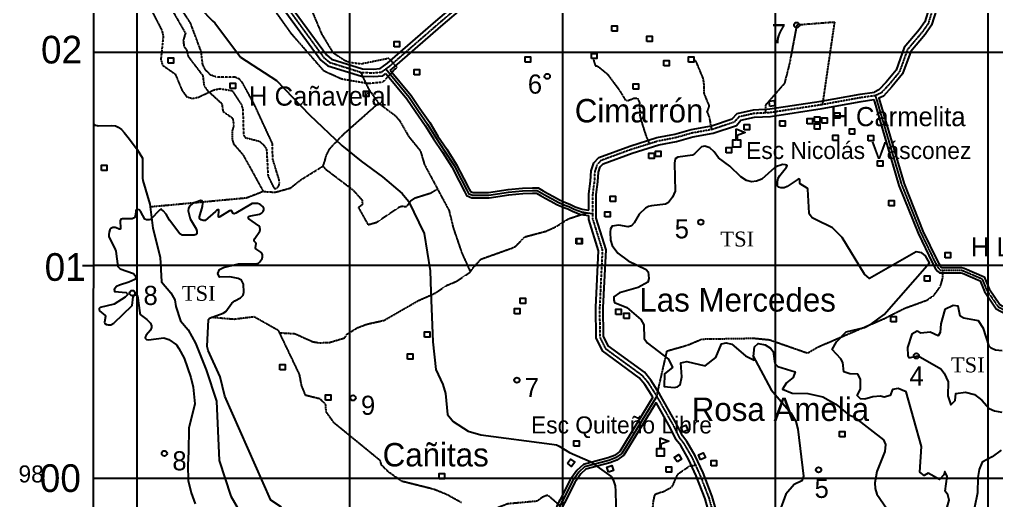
# Model space of a CAD drawing. Extents: x 638173 to 667318, y 9795622 to 9816401.
# Drawn here: x 638447 to 643039, y 9799895 to 9802153 of the extents above; entities that cross this region are included whole.
import ezdxf

# ---------------------------------------------------------------- set-up
doc = ezdxf.new("R2010")
doc.units = 0
doc.header["$MEASUREMENT"] = 0
doc.linetypes.add('DASHED', pattern=[0.75, 0.5, -0.25])
doc.linetypes.add('HIDDEN', pattern=[0.375, 0.25, -0.125])
for name, color, linetype in [('CAMINO2', 7, 'CONTINUOUS'), ('CAMINO4', 7, 'CONTINUOUS'), ('CAMINO5', 7, 'CONTINUOUS'), ('CAMINO6Y7', 7, 'CONTINUOUS'), ('CUADRICULAUTM', 7, 'CONTINUOUS'), ('CURVASUPLEMENTAR', 7, 'CONTINUOUS'), ('EDIFICACION', 7, 'CONTINUOUS'), ('NOMBRESPOBLADOS', 7, 'CONTINUOUS'), ('NOMBRESPROPIOS', 7, 'CONTINUOUS'), ('PANTANOINUNDACIO', 7, 'CONTINUOUS'), ('PARALELACAMINO', 7, 'CONTINUOUS'), ('PROYECCION', 7, 'CONTINUOUS'), ('PUNTOALTURA', 7, 'CONTINUOUS'), ('RIOINTERMITENTE', 7, 'CONTINUOUS'), ('TEXTOAZUL', 7, 'CONTINUOUS'), ('VALORCUADRICULAR', 7, 'CONTINUOUS')]:
    doc.layers.add(name, color=color, linetype=linetype)
doc.styles.add('cotas', font='SWITZN.TTF')
doc.styles.add('escuelas', font='SWZCONLN.TTF')
doc.styles.add('poblados', font='SWZCONDN.TTF')
doc.styles.add('rios', font='TIMESI_0.TTF')

# ---------------------------------------------------------------- blocks, each defined once
blk = doc.blocks.new('COTA')
at = {"layer": 'PUNTOALTURA', "color": 1, "linetype": 'Continuous'}
blk.add_circle((0, 0), 12.5, dxfattribs=at)
blk = doc.blocks.new('CASA')
at = {"layer": 'EDIFICACION', "color": 4, "linetype": 'Continuous'}
blk.add_lwpolyline([(-12.57, -13.81), (-12.57, 11.18), (12.43, 11.18), (12.43, -13.82), (-12.57, -13.81)], close=True, dxfattribs=at)
blk = doc.blocks.new('ESCUEL')
at = {"layer": 'EDIFICACION', "color": 6, "linetype": 'Continuous'}
blk.add_lwpolyline([(-0.55, 67.48), (41.45, 51.74), (3.45, 37.48), (3.45, 17.27), (18.98, 17.27), (18.98, -17.74), (-16.02, -17.73), (-16.02, 17.27), (-0.55, 17.27), (-0.55, 67.48)], close=True, dxfattribs=at)

msp = doc.modelspace()

# ---------------------------------------------------------------- linework, layer by layer
at = {"layer": 'CAMINO2', "color": 2, "linetype": 'DASHED'}
for points in [[(639673.96, 9802252.86), (639876.81, 9801975.04), (639905.08, 9801951.93), (640049.39, 9801906.65), (640056.73, 9801904.35), (640109.79, 9801903.23), (640148.07, 9801906.42), (640168.52, 9801921.37), (640187.06, 9801934.92), (640415.15, 9802133.1), (640988.12, 9802619.87)], [(643028.8, 9802613.72), (643023.01, 9802612.27), (642983.12, 9802566.41), (642920.26, 9802485.56), (642882.07, 9802436.44), (642845.07, 9802402.54), (642799.05, 9802371.55), (642766.29, 9802339.8), (642750.41, 9802271.13), (642739.1, 9802203.8), (642718.14, 9802135.11), (642689.36, 9802093.72), (642620.5, 9802012.52), (642582.2, 9801906.43), (642534.18, 9801848.25), (642496.55, 9801808.29), (642470.28, 9801795.96)], [(642470.28, 9801795.96), (642469.39, 9801795.84), (642400.56, 9801786.23), (642222.01, 9801753.82), (642217.21, 9801752.95), (641974.93, 9801715.8), (641899.16, 9801712), (641828.67, 9801696.12), (641806.36, 9801671.46), (641703.39, 9801637.08), (641607.21, 9801619.77), (641530.37, 9801597.96), (641447.45, 9801581.86), (641408.05, 9801569.64), (641320.44, 9801542.46), (641180.22, 9801491.05), (641161.49, 9801471.32), (641150.67, 9801439.83), (641148.43, 9801393.17), (641140.53, 9801333.21), (641140.18, 9801242.2), (641140.09, 9801217.47), (641186.3, 9801069.7), (641173.48, 9800801.66), (641174.14, 9800662.02), (641200.42, 9800608.61), (641371.92, 9800483.53), (641399.91, 9800449.77), (641439.98, 9800387.1), (641441.9, 9800383.71), (641521.7, 9800242.93), (641548.14, 9800189.2), (641569.22, 9800162.29), (641607.35, 9800096.66), (641623.75, 9800060.78), (641643.41, 9800017.76), (641686.49, 9799907.46), (641705.61, 9799839.45)]]:
    msp.add_lwpolyline(points, dxfattribs=at)
at = {"layer": 'CAMINO4', "color": 2, "linetype": 'HIDDEN'}
msp.add_lwpolyline([(642469.39, 9801795.84), (642592.38, 9801378.2), (642681.84, 9801154.34), (642748.96, 9801015.51), (642763.09, 9800989.86), (642770.66, 9800980.07), (642775.5, 9800976.02), (642786.77, 9800976.05), (642872.41, 9800976.31), (642882.45, 9800973.81), (642970.99, 9800935.36), (642992.85, 9800881.76), (643045.93, 9800804.75), (643107.64, 9800771.48), (643121.75, 9800765.32), (643225.05, 9800764.83), (643275.15, 9800748.08)], dxfattribs=at)
at = {"layer": 'CAMINO5', "color": 7, "linetype": 'Continuous'}
for points in [[(640168.52, 9801921.37), (640278.15, 9801788.73), (640318.7, 9801728.35), (640364.36, 9801662.1), (640403.29, 9801599.25), (640445, 9801537.24), (640489.2, 9801467.22), (640524.23, 9801399.94), (640549.99, 9801351.43), (640557.6, 9801336.08), (640576.3, 9801327.82), (640652.91, 9801328.5), (640744.84, 9801343.02), (640811.28, 9801348.73), (640857.43, 9801350.58), (640880.68, 9801350.04), (640902.03, 9801337.54), (640924.01, 9801326.02), (640950.61, 9801311.08), (640978.67, 9801295.82), (641009.35, 9801281.89), (641029.19, 9801275.27), (641053.81, 9801262.62), (641088.08, 9801250.18), (641114.87, 9801246.08), (641140.18, 9801242.2)], [(641441.9, 9800383.71), (641278.54, 9800115.74), (641248.84, 9800094.97), (641217.3, 9800082.87), (641103.23, 9800052.38), (641075.68, 9800027.7), (641045.9, 9799984.6), (640997.89, 9799889.99), (640992.39, 9799881.75), (640987.11, 9799869.6), (640984.77, 9799864.22), (640984.22, 9799861.46), (640984.9, 9799856.33), (640991.19, 9799836.26), (641010.23, 9799794.44), (641049.46, 9799644.23), (641053.44, 9799550.32), (641048.24, 9799394.81), (641101.35, 9798856.81), (641105.53, 9798688.6), (641163.06, 9798479.92), (641286.33, 9798188.65), (641327.71, 9798173.79)]]:
    msp.add_lwpolyline(points, dxfattribs=at)
at = {"layer": 'CAMINO6Y7', "color": 2, "linetype": 'HIDDEN'}
for points in [[(639109.32, 9802293.4), (639226.69, 9802089.03), (639216.87, 9802056.12), (639219.95, 9802026.47), (639231.59, 9802012.59), (639240.14, 9801979.41), (639308.34, 9801890.35), (639314.62, 9801841.92), (639330.28, 9801820.06), (639398.01, 9801758.33), (639403.1, 9801722.34), (639448.26, 9801690.47), (639454.15, 9801658.25), (639446.11, 9801626.61), (639446.44, 9801591.26), (639453.59, 9801568.7), (639497.37, 9801518.32), (639592.5, 9801346.26)], [(642221.99, 9801753.68), (642278.61, 9802140.76), (642099.91, 9802126.82), (642066.21, 9801948.39), (642042.27, 9801853.17), (641953.53, 9801751.58), (641953.7, 9801714.74)], [(641144.8, 9801964.69), (641152.63, 9801937.06), (641164.43, 9801933.84), (641176.42, 9801924.73), (641210.6, 9801896.57), (641266.62, 9801821.36), (641296.15, 9801772.23), (641307.94, 9801773.43), (641333.59, 9801783.21), (641351.43, 9801783.62), (641360.19, 9801765.49), (641361.84, 9801729.32), (641361.91, 9801714.42), (641362.78, 9801701.98), (641368.46, 9801679.42), (641389.9, 9801610.93), (641406.89, 9801569.28)], [(641700.56, 9801636.14), (641691.06, 9801691.09), (641685.93, 9801704.82), (641679.47, 9801720.01), (641684, 9801731), (641689.16, 9801748.38), (641674.59, 9801783.02), (641665.14, 9801807.53), (641664.96, 9801847.3), (641660.56, 9801876.75), (641628.27, 9801953.87), (641622.66, 9801963.99)], [(640049.39, 9801906.65), (640088.86, 9801824.78), (640134.75, 9801760.68)], [(639873.64, 9801465.11), (639881.05, 9801485.04), (639889.18, 9801514.23), (639904.54, 9801546.1), (639971.65, 9801616.48), (640134.75, 9801760.68)], [(640134.75, 9801760.68), (640210.74, 9801703.88), (640232.63, 9801679.92), (640276.04, 9801604.17), (640331.03, 9801536.82), (640350.49, 9801471.43), (640411.87, 9801356.77)], [(639592.5, 9801346.26), (639599.34, 9801345.2), (639649.3, 9801342.4), (639720.42, 9801362.05), (639771.63, 9801402.07), (639873.64, 9801465.11)], [(640411.87, 9801356.77), (640379.45, 9801337), (640305.56, 9801314.06), (640283.2, 9801299.22), (640264.83, 9801272.94), (640244.35, 9801275.79), (640228.66, 9801269.66), (640123.9, 9801198.94), (640086.79, 9801188.77), (640040.72, 9801271.39), (640060.3, 9801286.38), (640059.23, 9801303.57), (640017.1, 9801350.35), (639889.62, 9801446.5), (639873.64, 9801465.11)], [(639592.5, 9801346.26), (639578.97, 9801339.82), (639513.72, 9801314.75), (639061.88, 9801272.73)], [(640411.87, 9801356.77), (640465.44, 9801256.7), (640486.47, 9801172.16), (640525.15, 9801058.57), (640566.15, 9800967.67)], [(640566.15, 9800967.67), (640577.18, 9800985.31), (640616.68, 9801028.43), (640763.23, 9801080.48), (640778.59, 9801088.24), (640822.24, 9801132.78), (640920.52, 9801158.89), (640966.66, 9801179.72), (641027.87, 9801217.99), (641114.87, 9801246.08)], [(639669.63, 9800682.14), (639740.99, 9800678.19), (639825.31, 9800640.28), (639853.66, 9800635.5), (639900.47, 9800635.88), (639975.51, 9800658.01), (639986.4, 9800675.74), (640034.55, 9800705.6), (640081.28, 9800723.17), (640160.11, 9800740.4), (640320.11, 9800832.51), (640401.46, 9800868.9), (640454.17, 9800904.35), (640500.73, 9800923.72), (640566.15, 9800967.67)], [(641441.95, 9800383.62), (641490.61, 9800596.96), (641587.09, 9800624.36), (641654.58, 9800652.64), (641899.47, 9800656.75), (641971.7, 9800649.35), (642151.05, 9800586.9), (642198.58, 9800615.09), (642511.36, 9800748.81), (642605.14, 9800796.67), (642711.55, 9800835.25), (642744.53, 9800858.47), (642774.81, 9800898.86), (642786.91, 9800941.48), (642786.77, 9800976.05)], [(639669.63, 9800682.14), (639664.8, 9800692.23), (639549.41, 9800756.84), (639455.83, 9800744.94), (639349.97, 9800754.02)], [(640524.41, 9799884.09), (640456.02, 9799921.8), (640394.84, 9799946.56), (640243.39, 9799984.64), (640180.16, 9800029.2), (640149.07, 9800060.32), (640142.42, 9800081.9), (639926.15, 9800258.34), (639888.42, 9800310.87), (639885.96, 9800346.06), (639860.63, 9800371.15), (639791.63, 9800388.34), (639773.08, 9800433.93), (639763.17, 9800486.92), (639669.63, 9800682.14)], [(641436.07, 9799925.13), (641475.69, 9799937.59), (641511.29, 9799956.75), (641518.73, 9799967.09), (641538.37, 9800012.86), (641546.02, 9800022.08), (641597.09, 9800057.01), (641623.75, 9800060.78)], [(640987.11, 9799869.6), (640934.72, 9799915.48), (640930.13, 9799918.3), (640925.75, 9799917.88), (640905.91, 9799910.6), (640879.16, 9799890.96), (640742.09, 9799878.53), (640643.79, 9799840.43), (640641.41, 9799841.19)], [(641400.36, 9799458.9), (641419.54, 9799649.72), (641423.21, 9799817.2), (641422.18, 9799843.25), (641426.67, 9799890.1), (641431.15, 9799912.91), (641436.07, 9799925.13)]]:
    msp.add_lwpolyline(points, dxfattribs=at)
at = {"layer": 'CUADRICULAUTM', "color": 2, "linetype": 'Continuous'}
for points in [[(639000, 9796943.25), (639000, 9797000), (639000, 9798000), (639000, 9799000), (639000, 9800000), (639000, 9801000), (639000, 9802000), (639000, 9803000), (639000, 9804000), (639000, 9805000), (639000, 9806000), (639000, 9807000), (639000, 9808000), (639000, 9809000), (639000, 9810000), (639000, 9811000), (639000, 9812000), (639000, 9813000), (639000, 9814000), (639000, 9815369.88)], [(640000, 9796942.47), (640000, 9797000), (640000, 9798000), (640000, 9799000), (640000, 9800000), (640000, 9801000), (640000, 9802000), (640000, 9803000), (640000, 9804000), (640000, 9805000), (640000, 9806000), (640000, 9807000), (640000, 9808000), (640000, 9809000), (640000, 9810000), (640000, 9811000), (640000, 9812000), (640000, 9813000), (640000, 9814000), (640000, 9815369.17)], [(641000, 9796941.7), (641000, 9797000), (641000, 9798000), (641000, 9799000), (641000, 9800000), (641000, 9801000), (641000, 9802000), (641000, 9803000), (641000, 9804000), (641000, 9805000), (641000, 9806000), (641000, 9807000), (641000, 9808000), (641000, 9809000), (641000, 9810000), (641000, 9811000), (641000, 9812000), (641000, 9813000), (641000, 9814000), (641000, 9815368.47)], [(642000, 9796940.92), (642000, 9797000), (642000, 9798000), (642000, 9799000), (642000, 9800000), (642000, 9801000), (642000, 9802000), (642000, 9803000), (642000, 9804000), (642000, 9805000), (642000, 9806000), (642000, 9807000), (642000, 9808000), (642000, 9809000), (642000, 9810000), (642000, 9811000), (642000, 9812000), (642000, 9813000), (642000, 9814000), (642000, 9815367.76)], [(643000, 9796940.15), (643000, 9797000), (643000, 9798000), (643000, 9799000), (643000, 9800000), (643000, 9801000), (643000, 9802000), (643000, 9803000), (643000, 9804000), (643000, 9805000), (643000, 9806000), (643000, 9807000), (643000, 9808000), (643000, 9809000), (643000, 9810000), (643000, 9811000), (643000, 9812000), (643000, 9813000), (643000, 9814000), (643000, 9815367.05)], [(638794.35, 9802000), (639000, 9802000), (640000, 9802000), (641000, 9802000), (642000, 9802000), (643000, 9802000), (644000, 9802000), (645000, 9802000), (646000, 9802000), (647000, 9802000), (648000, 9802000), (649000, 9802000), (650000, 9802000), (651000, 9802000), (652000, 9802000), (653000, 9802000), (654000, 9802000), (655000, 9802000), (656000, 9802000)], [(638793.68, 9801000), (639000, 9801000), (640000, 9801000), (641000, 9801000), (642000, 9801000), (643000, 9801000), (644000, 9801000), (645000, 9801000), (646000, 9801000), (647000, 9801000), (648000, 9801000), (649000, 9801000), (650000, 9801000), (651000, 9801000), (652000, 9801000), (653000, 9801000), (654000, 9801000), (655000, 9801000), (656000, 9801000)], [(638793.01, 9800000), (639000, 9800000), (640000, 9800000), (641000, 9800000), (642000, 9800000), (643000, 9800000), (644000, 9800000), (645000, 9800000), (646000, 9800000), (647000, 9800000), (648000, 9800000), (649000, 9800000), (650000, 9800000), (651000, 9800000), (652000, 9800000), (653000, 9800000), (654000, 9800000), (655000, 9800000), (656000, 9800000)]]:
    msp.add_lwpolyline(points, dxfattribs=at)
at = {"layer": 'CURVASUPLEMENTAR', "color": 2, "linetype": 'DASHED'}
for points in [[(639668.04, 9801398.14), (639637.67, 9801497.12), (639635.4, 9801571.6), (639549.84, 9801756.73), (639493.62, 9801859.01), (639479.62, 9801874.15), (639458.41, 9801883.17), (639371.9, 9801883.17), (639343.73, 9801893.23), (639322.6, 9801914.36), (639308.52, 9801940.53), (639300.65, 9802003.89), (639250.82, 9802136.78), (639110.49, 9802352.71)], [(639047.97, 9802234.4), (639116.38, 9802101.56), (639122.41, 9802074.38), (639111.35, 9801966.7), (639118.7, 9801939.46), (639178.75, 9801897.26), (639211.53, 9801819.51), (639232.6, 9801790.95), (639258.01, 9801782.87), (639285.98, 9801787.9), (639361.79, 9801823.24), (639389.93, 9801828.76), (639446.61, 9801819.33), (639489.44, 9801754.52), (639496.74, 9801731.63), (639499.85, 9801610.82), (639508.25, 9801598.74), (639574.95, 9801581.83), (639596.98, 9801560.47), (639606.08, 9801547.38), (639608.19, 9801540.87), (639615.24, 9801418.28), (639641.58, 9801364.28), (639647.73, 9801358.99), (639656.4, 9801360.93), (639665.69, 9801371.67), (639668.98, 9801384.41), (639668.04, 9801398.14)], [(640182.8, 9801972.12), (640220.09, 9801929.37), (640153.59, 9801858.27), (640085.11, 9801852.22), (639961.24, 9801873.38), (639878.66, 9801910.66), (639725.58, 9802085.96), (639597.68, 9802265.3)], [(639787.88, 9802273.71), (639867.24, 9802084.46), (639919.97, 9801998.2), (639975.22, 9801961.97), (640000.71, 9801952.08), (640053.89, 9801945.92), (640182.8, 9801972.12)]]:
    msp.add_lwpolyline(points, dxfattribs=at)
at = {"layer": 'PANTANOINUNDACIO', "color": 2, "linetype": 'Continuous'}
for points in [[(641784.89, 9801464.94), (641732.02, 9801502.98), (641712.4, 9801532.52), (641690.86, 9801551.41), (641667.58, 9801557.85), (641651.88, 9801556.13), (641620.24, 9801521.75), (641609.83, 9801515.99), (641540.41, 9801507.47), (641529.2, 9801499.57), (641525.28, 9801478.05), (641528.12, 9801347.32), (641516.79, 9801318.78), (641497.59, 9801294.63), (641483.88, 9801286.05), (641417.94, 9801278.7), (641403.43, 9801275.53), (641389.34, 9801267.27), (641360.18, 9801238.48), (641336.2, 9801198.22), (641322.62, 9801184.28), (641307.63, 9801179.73), (641263.99, 9801187.61), (641231.93, 9801182.22), (641224.44, 9801169.65), (641222.57, 9801154.51), (641225.28, 9801117.55), (641233.01, 9801092.68), (641258.89, 9801055.96), (641307.51, 9801020.67), (641391.85, 9800978.99), (641401.76, 9800968.52), (641404.53, 9800936.73), (641399.5, 9800919.28), (641355.08, 9800895), (641267.45, 9800870.2), (641240.09, 9800851.02), (641240.77, 9800834.55), (641244.23, 9800824.75), (641301.17, 9800801.44), (641366.59, 9800745.1), (641381.29, 9800719.31), (641383.39, 9800655.64), (641396.24, 9800635.36), (641497.13, 9800557.95), (641516.14, 9800518.59), (641479.12, 9800489.6), (641477.11, 9800429.02), (641523.78, 9800425.64), (641540.14, 9800428.33), (641552.7, 9800438.38), (641559.89, 9800475.9), (641555.49, 9800540.87), (641583.29, 9800547.71), (641669.5, 9800526.68), (641720.39, 9800565.88), (641746.93, 9800630.17), (641767.95, 9800635.36), (641795.07, 9800628.93), (641858.68, 9800574.55), (641900.36, 9800553.79), (641896.18, 9800570.8), (641901.53, 9800616.33), (641919.47, 9800632.46), (641951.09, 9800625.41), (641977.03, 9800609.65), (641989.38, 9800594.32), (641997.51, 9800538.37)], [(642806.61, 9799862.31), (642815.78, 9799895.75), (642810.75, 9799921.59), (642797.25, 9799937.57), (642807.73, 9800007.36), (642796, 9800030.23), (642790.67, 9800014.81), (642771.61, 9799993.77), (642718.44, 9800022.49), (642698.19, 9800011.1), (642678.96, 9800027.55), (642686.09, 9800148.23), (642614.98, 9800404.59), (642576.43, 9800420.28), (642550.1, 9800415.25), (642538.45, 9800386.87), (642510.16, 9800379.54), (642493.11, 9800383.71), (642457.27, 9800381.41), (642419.67, 9800370.43), (642399.36, 9800372.47), (642384.56, 9800388.11), (642399.15, 9800417.97), (642398.93, 9800464.14), (642386.38, 9800487.65), (642348.88, 9800489.77), (642321.01, 9800498.64), (642316.06, 9800542.33), (642306.8, 9800560.45), (642266.16, 9800604.3), (642286.13, 9800639.43), (642332.57, 9800686.3), (642418.09, 9800707), (642451.08, 9800723.53), (642510.78, 9800768.67), (642723.77, 9801010.97), (642704.72, 9801042.95), (642688.57, 9801057.64), (642660.99, 9801062.73), (642442.54, 9800936.47), (642418.71, 9800956.98), (642312.97, 9801129.03), (642268.55, 9801174.33), (642187.99, 9801213.57), (642172.92, 9801222.66), (642162.94, 9801234.82), (642158.22, 9801243.39), (642152.11, 9801357.13), (642149.05, 9801361.99), (642115.33, 9801382.17), (642114.32, 9801386.3), (642114.74, 9801402.63), (642111.29, 9801404.53), (642106.08, 9801403.23), (642054.66, 9801368.62), (642040.54, 9801363.3), (642024.48, 9801362.86), (642014.4, 9801365.49), (642010.15, 9801370.67), (642008.85, 9801381.96), (642009.36, 9801392.64), (642013.19, 9801407.57), (642020.36, 9801421.34), (642051.39, 9801459.22), (642055.34, 9801467.01), (642053.56, 9801469.64), (642046.61, 9801471.37), (642033.16, 9801471.81), (642021.01, 9801468.33), (642010.15, 9801464.61), (641996.12, 9801457.08), (641935.48, 9801403.42), (641910.99, 9801394.02), (641886.75, 9801391.73), (641863.93, 9801397.38), (641836.71, 9801414.25), (641784.89, 9801464.94)], [(639532.19, 9801285.04), (639463.9, 9801243.89), (639455.29, 9801240.8), (639452.03, 9801242.58), (639443.78, 9801254.12), (639439.83, 9801256.61), (639433.89, 9801255.44), (639388.85, 9801226.33), (639384.81, 9801224.92), (639383.71, 9801225.43), (639382.81, 9801229.36), (639384.62, 9801255.34), (639383.18, 9801259.13), (639378.58, 9801259.26), (639372.84, 9801255.94), (639367.66, 9801252.02), (639319.73, 9801209.06), (639310.91, 9801209.11), (639300.63, 9801212.44), (639294.81, 9801217.95), (639292.8, 9801222.13), (639293.09, 9801226.72), (639306.98, 9801274.48), (639308.57, 9801290.32), (639305.54, 9801302.47), (639299.9, 9801303.32), (639294.38, 9801301.75), (639260.88, 9801289.13), (639248.19, 9801278.3), (639241.17, 9801267.46), (639239.47, 9801254.19), (639249.63, 9801217.24), (639277.51, 9801170.72), (639280.19, 9801159.07), (639281.06, 9801147.33), (639277.43, 9801143.7), (639268.65, 9801141.21), (639221.18, 9801140.66), (639212.01, 9801140.16), (639201.18, 9801146.13), (639151.73, 9801211.14), (639137.06, 9801238.49), (639122.94, 9801255.24), (639114.99, 9801261.7), (639111.11, 9801261.94), (639106.02, 9801259.3), (639062.24, 9801214.25), (639057.09, 9801211.85), (639044.51, 9801212.67), (639036.19, 9801216.27), (639017.5, 9801250.69), (639009.43, 9801259.18), (639001.9, 9801261.26), (638995.85, 9801260.09), (638993.67, 9801254.06), (638992.77, 9801235.57), (638989.33, 9801225.68), (638983.59, 9801219.76), (638976.33, 9801217.01), (638929.43, 9801217.8), (638923.04, 9801215.22), (638920.76, 9801207.16), (638921.54, 9801173.26), (638919.61, 9801168.52), (638915.24, 9801168.14), (638900.97, 9801174.35), (638896.32, 9801176.02), (638886.07, 9801176.42), (638876.1, 9801172.59), (638871.88, 9801166.17), (638868.34, 9801154.34), (638866.37, 9801142.92), (638867.61, 9801133.43), (638895.53, 9801078.28), (638899.19, 9801065.97), (638909.03, 9800993.66), (638920.05, 9800982.58), (638982.85, 9800960.44), (638995.69, 9800945.28), (638988.55, 9800931.99), (638961.67, 9800919.86), (638916.97, 9800905.29), (638902.86, 9800900.11), (638892.73, 9800886.03), (638893.02, 9800880.15), (638894.03, 9800875.72), (638949.05, 9800871.88), (638952.69, 9800866.93), (638953.99, 9800860.02), (638944.09, 9800848.78), (638892.02, 9800816.12), (638826.26, 9800800.09), (638821.56, 9800795.98), (638821.3, 9800791.69), (638823.25, 9800784.69), (638850.33, 9800762.66), (638851.85, 9800759.12), (638846.89, 9800731.72), (638848.74, 9800725.71), (638855.67, 9800721.41), (638863.66, 9800719.07)], [(639678.53, 9799863.57), (639627.73, 9799895.86), (639411.52, 9800384.96), (639389.88, 9800474.51), (639334.23, 9800598.84), (639329.85, 9800618.09), (639335.35, 9800743.89), (639339.52, 9800750.81), (639403.8, 9800773.84), (639416.91, 9800782.6), (639445.32, 9800821.18), (639458.36, 9800832.37), (639486.29, 9800846.59), (639498.43, 9800858.64), (639500.74, 9800872.85), (639500.56, 9800909.84), (639490.35, 9800929.24), (639475.22, 9800937.72), (639435.47, 9800944.34), (639386.47, 9800943.03), (639379.6, 9800960.94), (639387.44, 9800978.88), (639405.85, 9800988.58), (639476.28, 9801005.35), (639481.77, 9801006.01), (639538.26, 9801005.3), (639564.6, 9801007.39), (639569.6, 9801009.09), (639574.41, 9801013.91), (639584, 9801025.65), (639587.51, 9801030.75), (639588.85, 9801038.24), (639589.3, 9801047.61), (639586.71, 9801055.89), (639582.03, 9801060.18), (639558.39, 9801075.78), (639556.76, 9801081.29), (639559.44, 9801101.61), (639557.92, 9801104.27), (639550.36, 9801112.42), (639549.56, 9801118.18), (639552.43, 9801124.87), (639576.98, 9801159.36), (639578.7, 9801167.69), (639577.22, 9801177.53), (639572.44, 9801184.52), (639525.59, 9801217.83), (639522.98, 9801221.2), (639521.84, 9801223.77), (639523.94, 9801227.07), (639526.91, 9801229.96), (639534.17, 9801231.69), (639574.64, 9801239.89), (639585.3, 9801245.21), (639592.59, 9801252.42), (639594.87, 9801259.73), (639594.81, 9801267.33), (639591.57, 9801274.24), (639576.06, 9801286.12), (639565.57, 9801289.13), (639550, 9801289.42), (639541.11, 9801288.57), (639532.19, 9801285.04)], [(638863.66, 9800719.07), (638876.68, 9800719.5), (638889.66, 9800726.89), (638977.01, 9800810.14), (638981.55, 9800850.14), (638984.02, 9800855.47), (638988.53, 9800860.02), (638996.24, 9800859.29), (639001.85, 9800854.94), (639012.66, 9800776.03), (639014.87, 9800767.26), (639045.09, 9800744.65), (639063.08, 9800727.14), (639067.62, 9800715.2), (639067.67, 9800706.51), (639063.01, 9800694.96), (639041.67, 9800671.13), (639038.64, 9800664.88), (639038.3, 9800657.2), (639040.16, 9800653.04), (639043.25, 9800650.18), (639053.53, 9800649.22), (639124.9, 9800657.93), (639148.83, 9800651.27), (639184.75, 9800625.01), (639195.2, 9800607.68), (639220.62, 9800563.6), (639252.32, 9800472.73), (639263.97, 9800427.27), (639271.82, 9800349.07), (639242.79, 9800234.35), (639240.66, 9800124.71), (639238.22, 9800060.65), (639239.55, 9799987.74), (639253.43, 9799930.7), (639272.7, 9799879.48)], [(643065.73, 9800597.59), (643033.8, 9800599.89), (643013.29, 9800609.62), (643004.57, 9800618.91), (642978.14, 9800702.77), (642954.57, 9800737.52), (642884.77, 9800751.44), (642868.84, 9800760.2), (642859.09, 9800806.63), (642834.56, 9800810.63), (642795.53, 9800792.18), (642776.52, 9800724.57), (642773.93, 9800683.63), (642765.16, 9800668.53), (642727.65, 9800685.25), (642683.58, 9800680.59), (642666.68, 9800689.02), (642640.99, 9800675.14), (642621.03, 9800613.01), (642621.54, 9800574.87), (642627, 9800563.76)], [(641997.51, 9800538.37), (642011, 9800524.19), (642093.3, 9800498.71), (642083.27, 9800472.47), (642052.12, 9800446.79), (642032.78, 9800418.05), (642079.04, 9800397.8), (642151.89, 9800397.17), (642222.85, 9800381.13), (642283.58, 9800347.53), (642344.22, 9800297.39), (642368, 9800288.01), (642508.49, 9800178.83), (642516.94, 9800156.76), (642513.49, 9800123.84), (642475.95, 9800029.86), (642466.87, 9799976.78), (642468.8, 9799950.11), (642476.45, 9799924.11), (642539.41, 9799833.55)], [(642627, 9800563.76), (642671.15, 9800573.96), (642777.52, 9800512.58), (642793.49, 9800493.17), (642811.03, 9800452.49), (642809.71, 9800385.2), (642824.97, 9800343.04), (642844.03, 9800364.41), (642847.31, 9800397.49), (642893.61, 9800402.62), (642935.9, 9800391.69), (642969.25, 9800365.82), (643003.98, 9800326.53), (643029.57, 9800314.86), (643064.47, 9800309.63)], [(643061.21, 9800131.5), (643018.8, 9800099.7), (642970.79, 9800074.59), (642956.87, 9800040.48), (642951.16, 9800002.47), (642950.18, 9799931.09), (642936.11, 9799860.8), (642937.94, 9799819.22), (642940.12, 9799808.1), (643042.29, 9799735.57)]]:
    msp.add_lwpolyline(points, dxfattribs=at)
at = {"layer": 'PARALELACAMINO', "color": 7, "linetype": 'Continuous'}
for points in [[(639565.52, 9802429.05), (639574.23, 9802419.12), (639889.62, 9801987.17), (639913.54, 9801967.62), (640059.59, 9801921.79), (640109.25, 9801920.75), (640141.71, 9801923.45), (640176.14, 9801948.61), (640403.75, 9802146.37), (640976.39, 9802632.87), (641032.52, 9802686.67), (641071.25, 9802743.82), (641087.35, 9802815.17), (641098.04, 9803024.36), (641099.29, 9803178.73), (641115.06, 9803305), (641147.68, 9803374.77), (641188.09, 9803412.03), (641414.28, 9803503.18)], [(640189.78, 9801915.23), (640197.98, 9801921.23), (640426.55, 9802119.83), (640999.85, 9802606.87)], [(642995.73, 9802607.57), (642969.6, 9802577.53), (642869.16, 9802448.35), (642834.21, 9802416.33), (642787.99, 9802385.2), (642750.4, 9802348.77), (642733.24, 9802274.55), (642722.03, 9802207.82), (642702.2, 9802142.85), (642675.47, 9802104.4), (642605.11, 9802021.43), (642566.77, 9801915.23), (642521.05, 9801859.83), (642486.1, 9801822.72), (642465.23, 9801812.92)], [(638794.57, 9802325.09), (638988.45, 9802261.73), (639028.38, 9802253.17), (639071.77, 9802259.87), (639123.96, 9802280.34), (639317.08, 9802371.56), (639393.45, 9802400.27), (639446.94, 9802425.95), (639470.09, 9802433.88), (639484.12, 9802437.24), (639487.99, 9802436.95), (639499.55, 9802432.34), (639542.75, 9802401.93), (639546.89, 9802397.22), (639864, 9801962.91), (639896.62, 9801936.24), (640053.87, 9801886.91), (640110.33, 9801885.71), (640154.43, 9801889.39), (640169.56, 9801900.45)], [(642756.17, 9802199.78), (642734.08, 9802127.37), (642703.25, 9802083.04), (642635.89, 9802003.61), (642597.63, 9801897.63), (642547.31, 9801836.67), (642507, 9801793.86), (642485.91, 9801783.97), (642604.21, 9801382.29), (642693.28, 9801159.39), (642760.07, 9801021.25), (642773.57, 9800996.74), (642779.72, 9800988.79), (642780.02, 9800988.53), (642873.92, 9800988.81), (642886.48, 9800985.69), (642980.64, 9800944.8), (643003.91, 9800887.74), (643054.51, 9800814.32), (643113.12, 9800782.73), (643124.39, 9800777.81), (643227.11, 9800777.32), (643278.03, 9800760.28)], [(640189.78, 9801915.23), (640288.18, 9801796.22), (640329.04, 9801735.38), (640374.83, 9801668.94), (640413.79, 9801606.03), (640455.47, 9801544.07), (640500.05, 9801473.45), (640535.29, 9801405.76), (640561.11, 9801357.14), (640566.79, 9801345.69), (640578.88, 9801340.34), (640651.87, 9801340.99), (640743.33, 9801355.44), (640810.49, 9801361.21), (640857.32, 9801363.09), (640884.2, 9801362.46), (640908.09, 9801348.48), (640929.97, 9801337.01), (640956.66, 9801322.02), (640984.25, 9801307.02), (641013.92, 9801293.54), (641034.05, 9801286.82), (641058.82, 9801274.1), (641091.19, 9801262.35), (641122.74, 9801257.52)], [(640169.56, 9801900.45), (640268.12, 9801781.24), (640308.36, 9801721.32), (640353.89, 9801655.26), (640392.79, 9801592.47), (640434.53, 9801530.41), (640478.35, 9801460.99), (640513.17, 9801394.12), (640538.87, 9801345.72), (640548.41, 9801326.47), (640573.72, 9801315.3), (640653.95, 9801316.01), (640746.35, 9801330.6), (640812.07, 9801336.25), (640857.54, 9801338.07), (640877.16, 9801337.62), (640895.97, 9801326.6), (640918.05, 9801315.03), (640944.56, 9801300.14), (640973.09, 9801284.62), (641004.78, 9801270.24), (641024.33, 9801263.72), (641048.8, 9801251.14), (641084.97, 9801238.01), (641122.65, 9801232.24)], [(641122.74, 9801257.52), (641123.03, 9801334.39), (641130.98, 9801394.74), (641133.31, 9801443.16), (641146.18, 9801480.61), (641170.35, 9801506.07), (641314.83, 9801559.04), (641443.18, 9801598.86), (641526.31, 9801615), (641603.26, 9801636.84), (641699.05, 9801654.08), (641796.46, 9801686.61), (641819.41, 9801711.97), (641896.78, 9801729.4), (641973.16, 9801733.23), (642214.32, 9801770.21), (642397.79, 9801803.51), (642465.23, 9801812.92)], [(641719.96, 9799853.08), (641703.1, 9799913.02), (641659.53, 9800024.59), (641622.91, 9800104.71), (641583.74, 9800172.13), (641563.04, 9800198.56), (641537.18, 9800251.12), (641454.97, 9800396.13), (641414.07, 9800460.11), (641384, 9800496.38), (641214.22, 9800620.21), (641191.62, 9800666.13), (641190.98, 9800801.28), (641203.93, 9801071.96), (641157.6, 9801220.11), (641158.03, 9801332.03), (641165.88, 9801391.6), (641168.03, 9801436.5), (641176.8, 9801462.03), (641190.09, 9801476.03), (641326.05, 9801525.88), (641451.72, 9801564.86), (641534.43, 9801580.92), (641611.16, 9801602.7), (641707.73, 9801620.08), (641816.26, 9801656.31), (641837.93, 9801680.27), (641901.54, 9801694.6), (641976.7, 9801698.37), (642220.1, 9801735.69), (642403.33, 9801768.95), (642461.87, 9801777.12)], [(642461.87, 9801777.12), (642580.55, 9801374.11), (642670.4, 9801149.29), (642737.85, 9801009.77), (642752.61, 9800982.98), (642761.6, 9800971.35), (642770.98, 9800963.51), (642870.9, 9800963.81), (642878.42, 9800961.93), (642961.34, 9800925.92), (642981.79, 9800875.78), (643037.35, 9800795.18), (643102.16, 9800760.23), (643119.11, 9800752.83), (643222.99, 9800752.34), (643272.23, 9800735.88)], [(641424.39, 9800379), (641385.75, 9800439.43), (641359.84, 9800470.68), (641186.62, 9800597.01), (641156.66, 9800657.91), (641155.98, 9800802.04), (641168.67, 9801067.44), (641122.58, 9801214.83), (641122.65, 9801232.24)], [(641424.39, 9800379), (641269.23, 9800124.48), (641242.93, 9800106.09), (641213.44, 9800094.78), (641097.12, 9800063.68), (641066.24, 9800036.02), (641035.14, 9799991.01), (640987.08, 9799896.31), (640981.4, 9799887.8), (640972.74, 9799867.82), (640971.56, 9799861.87), (640972.65, 9799853.62), (640979.49, 9799831.78), (640998.41, 9799790.24), (641037.03, 9799642.36), (641040.93, 9799550.26), (641035.72, 9799394.4), (641088.87, 9798856.04), (641093.07, 9798686.76), (641151.23, 9798475.81), (641276.95, 9798178.74), (641323.49, 9798162.03)], [(641438.54, 9800354.17), (641287.85, 9800107), (641254.75, 9800083.85), (641221.16, 9800070.96), (641109.34, 9800041.08), (641085.12, 9800019.38), (641056.66, 9799978.19), (641008.7, 9799883.67), (641003.38, 9799875.7), (640996.91, 9799860.88), (640997.15, 9799859.04), (641002.89, 9799840.74), (641022.05, 9799798.64), (641061.89, 9799646.1), (641065.95, 9799550.38), (641060.76, 9799395.22), (641113.83, 9798857.58), (641117.99, 9798690.44), (641174.89, 9798484.03), (641295.71, 9798198.56), (641331.93, 9798185.55)], [(641703.11, 9799783.64), (641669.88, 9799901.9), (641627.29, 9800010.93), (641591.79, 9800088.61), (641554.7, 9800152.45), (641533.24, 9800179.84), (641506.22, 9800234.74), (641438.54, 9800354.17)]]:
    msp.add_lwpolyline(points, dxfattribs=at)
at = {"layer": 'PROYECCION', "color": 7, "linetype": 'Continuous'}
for p in [(638743.62, 9800997.82), (638993.62, 9800997.63)]:
    msp.add_line(p, (638793.62, 9800997.78), dxfattribs=at)
msp.add_lwpolyline([(638790.96, 9796943.41), (666604.83, 9796921.85), (666619.7, 9815350.33), (638803.33, 9815370.02)], close=True, dxfattribs=at)
at = {"layer": 'RIOINTERMITENTE', "color": 132, "linetype": 'Continuous'}
for points in [[(639296.45, 9802206.64), (639355.42, 9802146.28), (639364.5, 9802138.53), (639485.55, 9801977.29), (639655.5, 9801867.59), (639810.14, 9801706.09), (639962.09, 9801560.94), (640053.45, 9801488.53), (640152.94, 9801414.61), (640245.38, 9801336.2), (640276, 9801299.68), (640348.74, 9801147.94), (640377.72, 9800972.91), (640380.97, 9800874.7), (640389.77, 9800639.17), (640403.64, 9800509.58), (640437.21, 9800439.02), (640449.85, 9800397.33), (640459.15, 9800298.83), (640485.33, 9800266.05), (640556.11, 9800220.05), (640615.12, 9800202.65), (640948.3, 9800159.2), (640970.56, 9800155.05), (640982.89, 9800149.05), (641031.98, 9800120.14), (641129.69, 9800077.33), (641228.39, 9800006.66), (641237.12, 9799992.09), (641246.38, 9799963.45), (641248.36, 9799938.07), (641250.69, 9799806.58)], [(638794.13, 9801661.87), (638803, 9801657.63), (638812.27, 9801655.22), (638817.21, 9801654.03), (638877.59, 9801655.37), (638898.23, 9801653.35), (638911.35, 9801647.34), (638926.19, 9801636.09), (638939.42, 9801623.03), (638964.82, 9801591.12), (638999.97, 9801542.1), (639024.58, 9801502.42), (639025.68, 9801495.8), (639024.94, 9801408.05), (639026.63, 9801397.92), (639059.08, 9801285.59), (639073.52, 9801173.03), (639108.38, 9801036.5), (639115.15, 9800920.8), (639157.79, 9800870.25), (639177.1, 9800836.94), (639181.5, 9800805.04), (639204.25, 9800738.03), (639239.47, 9800696.45), (639273.49, 9800633.75), (639324.18, 9800508.75), (639372.67, 9800361.16), (639385.77, 9800082.26), (639440.85, 9799915.27), (639480.69, 9799844.67)], [(641892.99, 9800575.15), (641979.26, 9800414.03), (642072.6, 9800305.77), (642095.86, 9800266.1), (642105.21, 9800229.15), (642131.78, 9800008.76), (642123.53, 9799987.44), (642088.05, 9799969.52), (642048.56, 9799924.81), (642019.11, 9799843.31)]]:
    msp.add_lwpolyline(points, dxfattribs=at)

# ---------------------------------------------------------------- block references
at = {"layer": 'EDIFICACION', "color": 4, "linetype": 'Continuous'}
for p in [(641243.31, 9802111.79), (640220.41, 9802039.58), (641407.35, 9802063.77), (639158.75, 9801962.71), (640835.93, 9801966.48), (641148.71, 9801983.31), (641487.45, 9801948.98), (641604.31, 9801966.81), (640314.82, 9801907.19), (639450.15, 9801843.58), (641344.57, 9801840.69), (640075.9, 9801805.38), (642161.95, 9801677.21), (642196.29, 9801684.7), (642230.24, 9801680.07), (642289.38, 9801704.18), (641866.15, 9801648.98), (642033.7, 9801666.37), (642196.29, 9801652.23), (642359.74, 9801628.41), (642281.86, 9801598.6), (642448.5, 9801597.02), (641780.27, 9801540.99), (641417.79, 9801514.96), (641448.1, 9801523.62), (638845.49, 9801457.96), (642491.96, 9801478.13), (641235.29, 9801313.17), (642545.68, 9801292.5), (641211.11, 9801239.71), (641076.12, 9801113.55), (641078.91, 9801113.24), (642810.62, 9801048.53), (642712.96, 9800938.59), (640812.09, 9800833.84), (640786.59, 9800784.95), (641261.61, 9800781.37), (641299.78, 9800762.51), (642554.95, 9800746.83), (640363.62, 9800675.07), (640283.03, 9800572.16), (639682.85, 9800522.2), (639897.14, 9800379.51), (642313.42, 9800207.71), (641065.34, 9800163.1), (641709.93, 9800070.42), (641498.37, 9800041.87), (640432.06, 9800009.81)]:
    msp.add_blockref('CASA', p, dxfattribs=at)
for p, xscale, yscale, rotation in [((641983.89, 9801760.46), 1.000000503646019, 1.000000503646019, 9.252659452315848), ((641571.43, 9800232.96), 1.000001532079279, 1.000001532079279, 20.9125983476541), ((641040.46, 9800072.65), 1.000000788520924, 1.000000788520924, 322.1954980801321), ((641540.94, 9800094), 1.000002076837528, 1.000002076837528, 32.20083485514609), ((641653.74, 9800103.55), 0.9999984257426998, 0.9999984257426998, 23.38297072611112), ((641222.99, 9800044.44), 1.000001800658306, 1.000001800658306, 20.56453898374413)]:
    msp.add_blockref('CASA', p, dxfattribs=dict(at, xscale=xscale, yscale=yscale, rotation=rotation))
at = {"layer": 'EDIFICACION', "color": 6, "linetype": 'Continuous'}
for p in [(641816.14, 9801571.74), (641457.93, 9800120.7)]:
    msp.add_blockref('ESCUEL', p, dxfattribs=at)
at = {"layer": 'PUNTOALTURA', "color": 1, "linetype": 'Continuous'}
for p in [(642099.94, 9802127.22), (640927.72, 9801886.5), (641649.04, 9801201.56), (638976.89, 9800868.58), (642662.03, 9800573.31), (640784.76, 9800459.69), (640014.69, 9800376.15), (639128.3, 9800115.49), (642202.82, 9800038.54)]:
    msp.add_blockref('COTA', p, dxfattribs=at)

# ---------------------------------------------------------------- texts
at = {"layer": 'NOMBRESPOBLADOS', "color": 7, "linetype": 'Continuous', "style": 'poblados'}
for s, p in [('Cimarr%%243n', (641056.69, 9801670.07)), ('Las Mercedes', (641360.11, 9800781.66)), ('Rosa Amelia', (641606.39, 9800267.76)), ('Ca%%241itas', (640153.81, 9800054.35))]:
    msp.add_text(s, height=110, dxfattribs=at).set_placement(p)
at = {"layer": 'NOMBRESPROPIOS', "color": 6, "linetype": 'Continuous', "style": 'escuelas'}
for s, height, p in [('H Ca%%241averal', 90, (639525.59, 9801748.83)), ('H Carmelita', 90, (642257.9, 9801652.45)), ('Esc Nicol%%225s V%%225sconez', 80, (641862.26, 9801498.3)), ('H Los %%193ngeles', 90, (642918.67, 9801040.47)), ('Esc Quite%%241o Libre', 80, (640851.27, 9800209.25))]:
    msp.add_text(s, height=height, dxfattribs=at).set_placement(p)
at = {"layer": 'PUNTOALTURA', "color": 7, "linetype": 'Continuous', "style": 'cotas'}
for s, p in [('7', (641982.01, 9802041.52)), ('6', (640836.14, 9801805.23)), ('5', (641526.46, 9801125.46)), ('8', (639029.89, 9800812.62)), ('4', (642629.99, 9800434.12)), ('7', (640821.97, 9800380.03)), ('9', (640051.9, 9800296.49)), ('8', (639165.51, 9800035.83)), ('5', (642183.72, 9799906.46))]:
    msp.add_text(s, height=90, dxfattribs=at).set_placement(p)
at = {"layer": 'TEXTOAZUL', "color": 4, "linetype": 'Continuous', "style": 'rios'}
for p in [(641741.12, 9801087.36), (639210.19, 9800832.42), (642824.52, 9800496.18)]:
    msp.add_text('TSI', height=70, dxfattribs=at).set_placement(p)
at = {"layer": 'VALORCUADRICULAR', "color": 6, "linetype": 'Continuous', "style": 'poblados'}
for s, height, p in [('02', 130, (638548.07, 9801946.9)), ('01', 130, (638565.16, 9800926.06)), ('98', 80, (638442.25, 9799979.18)), ('00', 130, (638542.24, 9799934.39))]:
    msp.add_text(s, height=height, dxfattribs=at).set_placement(p)

doc.saveas('drawing.dxf')
